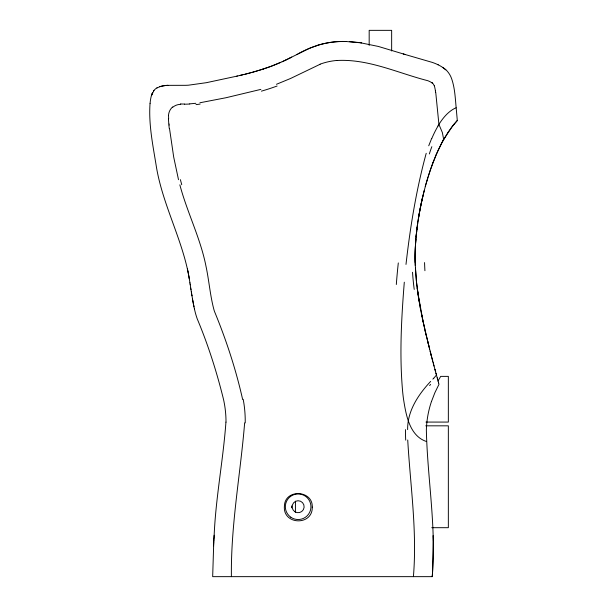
<?xml version="1.0" encoding="UTF-8"?>
<svg xmlns="http://www.w3.org/2000/svg" width="607" height="607" viewBox="0 0 607 607"><rect width="100%" height="100%" fill="white"/><g stroke="black" fill="none" stroke-linecap="round" stroke-linejoin="round"><path stroke-width="0.91" d="M225.933 422.138C223.186 460.129 215.713 497.71 214.134 535.852M244.651 422.897C240.448 474.128 230.766 525.032 231.396 576.65M407.638 429.627C407.312 411.053 418.367 394.467 430.651 381.416M168.534 115.436L168.647 118.722M213.763 541.831L212.67 576.65L432.214 576.65L432.442 573.881M213.543 545.822L213.816 541.012M213.808 541.171L213.93 539.084M213.846 540.503L213.884 539.843M213.922 539.175L214.18 535.237M213.968 538.508L214.112 536.201M432.541 572.568L433.216 541.884M432.48 573.357C436.145 525.412 427.381 477.755 426.357 429.915A98.053 98.053 0 0 1 431.486 401.432M432.503 573.091L432.465 573.623M432.472 573.486L432.434 574.017M432.389 574.541L432.343 575.072M404.3 282.202C401.371 318.827 399.323 355.717 402.714 392.395A179.915 168.245 60.7 0 0 403.518 399.156C405.984 414.505 409.308 435.894 426.569 441.555M432.328 575.33L432.283 575.861M432.26 576.126L432.214 576.65M413.405 576.65C417.252 531.042 410.317 485.494 407.729 440.007M150.05 103.319C148.54 123.843 152.706 144.269 156.007 164.444C161.667 201.987 180.605 235.728 188.2 272.733M416.099 236.563L417.821 222.428M436.448 375.043L433.99 377.964M405.992 264.417C410.218 226.995 416.288 189.657 426.213 153.298M416.834 229.696L417.168 227.071M417.282 226.199L417.525 224.453M417.927 221.714L418.731 216.722A334.29 334.29 0 0 1 422.836 196.251L424.285 190.34M418.557 217.738L418.648 217.185M418.792 216.35L418.693 216.904M418.838 216.069L419.08 214.681M419.126 214.4L419.225 213.839A333.364 333.364 0 0 1 422.836 196.251M427.897 177.403C419.763 204.976 414.52 233.71 415.211 262.543M425.249 186.645L425.651 185.173M425.848 184.437L430.333 169.877L436.16 154.671M428.155 176.576L432.837 162.896M151.469 95.58L153.95 90.496M431.501 401.439L434.87 392.737L438.982 384.322L438.558 382.767M428.732 145.779L431.683 138.396M432.943 162.63L437.996 150.551L442.427 141.681M436.243 154.474L441.797 142.865L448.034 132.341M442.48 141.59L443.763 139.276M437.958 381.067L440.697 376.378L448.345 376.378L448.345 422.077L425.97 422.077M443.899 139.049L452.352 126.355M437.951 125.983C442.374 118.585 448.171 111.195 456.161 107.705C455.227 97.856 454.855 87.734 451.502 78.341A22.383 22.383 0 0 0 445.477 69.38M448.178 132.129L452.04 126.749M452.511 126.15L454.051 124.238M452.989 125.543L452.329 126.377L453.626 124.761M453.141 125.353L457.306 120.49L456.168 107.803M453.786 124.564L457.306 120.49M432.852 379.132L433.77 378.191M172.631 106.953L171.864 107.682A12.36 12.163 7.4 0 0 168.663 114.108A11.692 11.442 -12.8 0 0 168.556 114.867L168.556 115.019A15.145 14.348 -48.3 0 0 168.473 115.436M156.917 87.939L160.149 86.604M296.815 54.448L297.278 54.213M291.686 57.088L291.193 57.346M298.098 53.795C312.355 45.889 328.463 41.01 344.875 41.466M290.192 57.855L290.692 57.597M289.941 57.976L289.19 58.355M288.689 58.606L287.452 59.228M286.496 59.691L308.622 48.727A103.327 103.327 0 0 1 311.065 47.695L318.068 45.199M287.217 59.342L286.018 59.926M283.143 61.284L286.261 59.812M285.783 60.04L282.657 61.512M282.172 61.732L282.9 61.398M282.414 61.618L271.132 66.292L258.552 70.541M280.722 62.384L279.994 62.703A188.982 188.982 0 0 1 263.112 69.092M320.147 64.251L290.624 78.455L276.443 84.297M263.112 69.099L251.404 72.582M257.535 70.844L254.986 71.588M260.873 89.381L226.001 97.735L199.893 102.773M254.477 71.732L252.944 72.165M252.429 72.301L248.324 73.394M249.864 72.992L250.38 72.855M249.356 73.128L247.299 73.659M246.267 73.917L247.808 73.53M245.236 74.175L246.783 73.788M245.752 74.046L242.14 74.927M243.688 74.555L244.204 74.426M240.069 75.412L242.656 74.805M241.624 75.048L239.31 75.594M239.553 75.534L237.481 76.012M236.449 76.247L237.618 75.981M236.654 76.201L206.327 82.696L188.458 85.192A66.99 66.99 0 0 1 185.272 85.321L167.024 85.352A35.297 35.297 0 0 0 159.717 86.687M195.833 103.304L189.71 103.873M337.105 60.488C368.624 58.803 397.79 73.037 427.723 80.678A45.062 44.167 64.7 0 1 428.83 81.126L429.445 81.406A21.222 20.714 60.6 0 1 431.167 82.317L431.911 82.742M180.347 104.002L180.757 104.002M184.589 104.055L180.939 104.002M425.75 425.826L448.345 425.826L448.345 527.695L431.759 527.695M345.853 41.481L361.628 42.907M349.374 41.61L359.154 42.543M359.905 42.649L378.328 46.436L404.338 54.251M405.279 54.539L432.298 62.407A56.155 56.155 0 0 1 438.186 64.812M404.694 54.364L405.423 54.584M404.262 54.228L404.77 54.387M403.245 53.917L403.754 54.069M445.386 69.479A28.886 28.886 0 0 0 442.753 67.476L441.714 66.785A24.014 24.014 0 0 0 440.963 66.322L440.697 66.171A41.913 41.913 0 0 0 437.708 64.592M432.192 82.939L432.23 82.977A3.316 3.194 54.4 0 0 431.903 82.757M432.321 83.045L432.533 83.22A5.493 5.304 54.8 0 1 433.39 84.138L434.248 85.708M434.301 85.837L434.559 86.725A26.716 26.564 20.3 0 1 434.787 87.529L435.439 90.686M437.518 378.943L438.595 382.896M179.847 184.847C187.168 212.45 200.477 238.172 206.001 266.298C209.089 280.745 210.128 295.609 213.99 309.889A61.284 61.277 23.7 0 0 214.521 311.543C226.236 339.996 235.903 369.367 242.618 399.406M436.016 373.396L436.183 374.018M436.145 373.882L437.268 378.04M437.23 377.88L437.556 379.094M434.916 369.306L435.356 370.96M435.302 370.748L436.084 373.654M435.029 369.739L433.755 364.959M430.128 351.066L434.043 366.044M433.117 362.554L433.246 363.039M431.858 357.766L432.776 361.264M431.114 354.898L431.365 355.854M431.334 355.755L429.566 348.85M430.378 352.03L430.621 352.986M429.604 349.01L426.046 334.563M429.642 349.146L428.663 345.284M428.83 345.937L423.565 323.797M178.504 179.702L173.701 157.092L169.505 128.509M427.7 341.4L428.178 343.342M426.395 336.028L426.509 336.521M426.175 335.094L425.12 330.648M425.469 332.12L422.297 317.909M424.445 327.712L424.672 328.69M194.506 309.297L195.264 312.438A80.336 80.336 0 0 0 197.252 318.91C208.171 344.928 216.737 371.901 223.49 399.292A102.636 102.636 0 0 1 226.001 422.138M423.785 324.775L424.005 325.754M194.445 309.016L194.551 309.479M422.92 320.853L423.352 322.818M194.475 309.145L193.845 306.163M423.132 321.824L417.578 291.102M187.404 268.886L187.51 269.349M422.715 319.874L421.326 313.189M187.533 269.478L188.003 271.739M421.986 316.437L421.683 314.965M421.486 313.978L421.584 314.472M193.982 306.831L193.466 304.168M421.288 312.992L420.704 310.033M188.064 272.073L188.451 274.068M193.656 305.169L193.785 305.829M420.613 309.532L420.332 308.053M188.261 273.067L188.572 274.743M193.216 302.84L193.527 304.502M420.598 309.441L418.61 298.105M193.398 303.834L193.094 302.172M420.15 307.059L420.241 307.559M188.511 274.41L189.278 278.757M419.968 306.072L419.437 303.09M192.912 301.171L193.155 302.506M188.633 275.077L188.876 276.413M192.791 300.503L192.973 301.504M192.851 300.837L192.502 298.841M192.556 299.175L191.926 295.488M188.936 276.746L189.103 277.748M419.27 302.096L418.936 300.101M189.164 278.082L189.976 283.128M191.82 294.812L191.987 295.829M191.873 295.154L191.653 293.796M191.706 294.137L190.955 289.448M191.326 291.77L191.433 292.445M418.777 299.13L416.592 283.052L415.408 268.089M189.923 282.786L190.234 284.804M190.75 288.128L191.008 289.774M190.803 288.454L190.188 284.463M435.743 92.476L438.922 124.389L442.374 132.592L443.474 138.396A8.862 4.241 62.2 0 1 442.966 140.687M418.451 297.111L416.372 280.935L415.287 265.206M417.441 290.1L417.176 288.082M169.042 124.025L169.141 125.065M433.072 535.662L433.17 539.494M433.178 539.972L433.208 541.406M391.652 50.988L391.652 30.35L369.177 30.35L369.177 45.358M295.434 501.215L295.434 512.528M291.686 505.927L291.686 507.816M431.82 138.464A89.221 72.445 -76.6 0 1 438.019 126.036M429.339 153.95A113.767 95.929 -58.2 0 1 431.843 146.689M396.318 284.493A166.341 44.311 -84.1 0 1 398.306 262.93M435.356 90.709A79.297 77.939 -72.7 0 1 435.651 92.492M320.109 64.152A65.313 65.139 0.4 0 1 337.097 60.427M277.096 86.019A222.708 216.046 -8.3 0 1 261.397 91.156M200.12 104.07A136.256 118.669 -3 0 1 196.015 104.616M189.718 104.002A68.257 55.685 -3.7 0 1 184.589 104.184M172.843 107.181A11.632 10.789 -10.9 0 1 180.347 104.366M168.829 123.987A62.005 21.951 82.6 0 1 168.427 118.631M169.262 128.502A76.763 25.881 82.7 0 1 168.905 125.034M181.736 184.725A191.433 122.053 66.4 0 1 180.408 179.657M243.202 399.3A117.97 117.796 67.9 0 1 245.22 422.904M405.704 440.136A143.404 141.401 -62.1 0 1 405.529 429.612M318.045 45.115A88.569 88.569 0 0 1 345.846 41.557M153.685 90.838A9.955 9.955 0 0 1 157.312 87.712M150.096 103.319A42.103 42.103 0 0 1 151.416 95.565M429.612 385.544A29.432 1.798 -47.1 0 1 430.651 384.443M415.294 265.464A222.397 222.397 0 0 1 415.856 239.393M435.697 371.848A42.816 0.524 75.1 0 1 435.234 370.126M414.224 289.425A124.503 60.343 87.8 0 1 412.525 272.27M424.923 270.707A134.579 68.204 87.7 0 1 424.559 262.573M152.387 93.121A20.463 20.463 0 0 0 151.454 95.656A19.963 19.963 0 0 1 152.569 92.719M160.134 86.558A37.004 37.004 0 0 1 167.904 85.337M415.264 265.206A225.872 225.872 0 0 1 416.645 231.335M442.753 67.476A28.734 28.734 0 0 1 445.804 69.835M312.264 507.08C312.825 525.988 282.596 525.161 284.402 506.063C284.85 488.574 313 490.046 312.264 507.08M294.699 511.633A5.994 5.994 0 0 0 304.115 507.27A5.994 5.994 0 0 0 295.624 501.291A5.994 5.994 0 0 0 294.699 511.633M290.776 517.202A12.8 12.8 0 0 0 310.898 507.884A12.8 12.8 0 0 0 292.764 495.115A12.8 12.8 0 0 0 290.776 517.202"/></g></svg>
